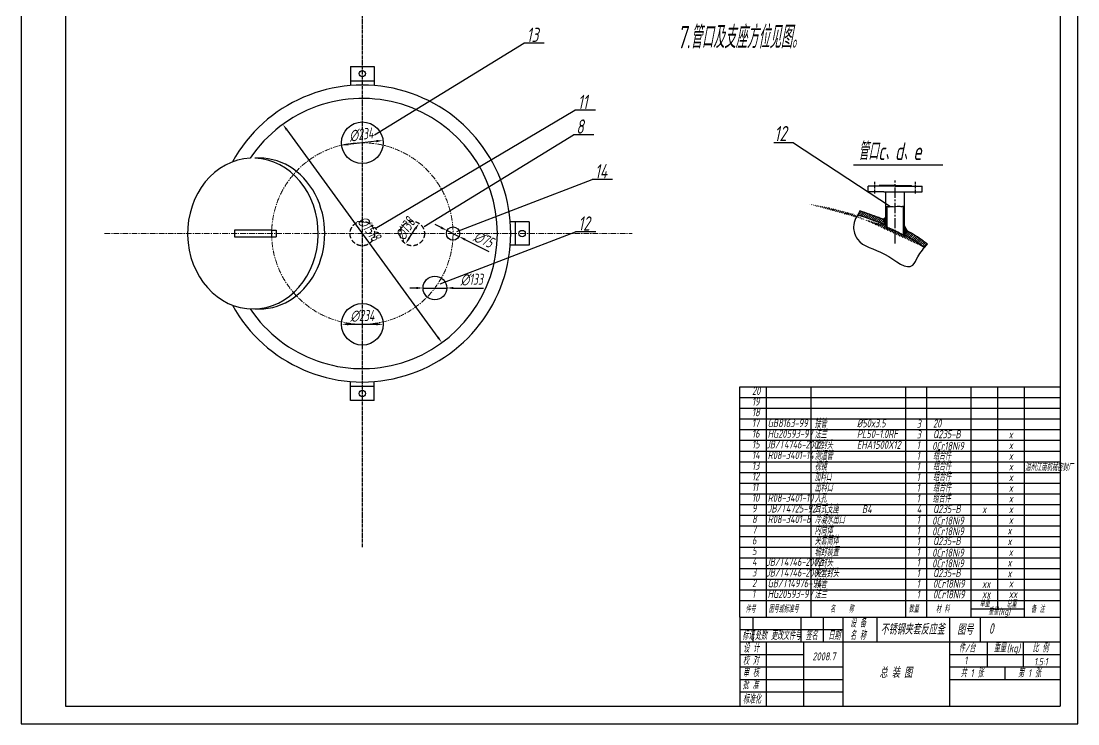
# Model space of a CAD drawing. Header units: millimetres. Extents: x -8551 to -2611, y 214 to 8624.
# Drawn here: x -8551 to -2611, y 214 to 4162 of the extents above; entities that cross this region are included whole.
import ezdxf

# ---------------------------------------------------------------- set-up
doc = ezdxf.new("R2010")
doc.units = ezdxf.units.MM
for name, pattern in [('CENTER', [50.8, 31.75, -6.35, 6.35, -6.35]), ('CENTER2', [28.575, 19.05, -3.175, 3.175, -3.175]), ('DASHEDX2', [38.1, 25.4, -12.7])]:
    doc.linetypes.add(name, pattern=pattern)
for name, color, linetype in [('中心线', 1, 'CENTER2'), ('标注线', 3, 'Continuous'), ('粗实线', 7, 'Continuous'), ('细实线', 2, 'Continuous'), ('虚线', 5, 'DASHEDX2')]:
    doc.layers.add(name, color=color, linetype=linetype)
doc.layers.add('中心线层', color=1, linetype='CENTER', lineweight=13)
doc.styles.get("Standard").update_dxf_attribs({"font": 'gbeitc.shx', "width": 0.75, "bigfont": 'gbcbig.shx'})
doc.dimstyles.new('ISO-25', dxfattribs={"dimscale": 25, "dimtxt": 2.5, "dimasz": 1.5, "dimexe": 0.625, "dimexo": 0, "dimtad": 1, "dimdec": 0, "dimtxsty": 'Standard', "dimcen": 1.5, "dimadec": 0, "dimazin": 0, "dimtfac": 1, "dimtdec": 0, "dimtmove": 0, "dimatfit": 0, "dimfxl": 1, "dimarcsym": 0})
pattern_1 = [(0, (-39633.712, -1351.3825), (0, 1.28320038), [0.93323664, -0.34996374]), (90, (-39633.712, -1351.3825), (-1.28320038, 8e-17), [0.93323664, -0.34996374])]

# ---------------------------------------------------------------- blocks, each defined once
blk = doc.blocks.new('*D34')
at = {"layer": 'Defpoints', "color": 0, "transparency": 16777216}
for p in [(-7079.5, 3582.1), (-6185.8, 2355)]:
    blk.add_point(p, dxfattribs=at)
at = {"layer": '标注线', "color": 0, "lineweight": -2, "transparency": 16777216}
blk.add_line((-7057.4, 3551.7), (-6207.9, 2385.3), dxfattribs=at)
at = {"layer": '标注线', "color": 0, "transparency": 16777216}
for points in [[(-7052.3, 3555.4), (-7062.4, 3548.1), (-7079.5, 3582.1)], [(-6202.8, 2389), (-6212.9, 2381.6), (-6185.8, 2355)]]:
    blk.add_solid(points, dxfattribs=at)
at = {"layer": '标注线', "color": 0, "transparency": 16777216, "insert": (-6594.7, 2996.1), "char_height": 62.5, "attachment_point": 5, "rotation": 306.06644}
blk.add_mtext('∅1518', dxfattribs=at)
blk = doc.blocks.new('*D44')
at = {"layer": 'Defpoints', "color": 0}
for p in [(-6748.8, 3464.9), (-6516.6, 3491.8)]:
    blk.add_point(p, dxfattribs=at)
at = {"layer": '细实线', "color": 0, "lineweight": -2}
blk.add_line((-6553.9, 3487.5), (-6711.6, 3469.2), dxfattribs=at)
at = {"layer": '细实线', "color": 0}
for points in [[(-6712.3, 3475.4), (-6710.9, 3463), (-6748.8, 3464.9)], [(-6554.6, 3493.7), (-6553.2, 3481.2), (-6516.6, 3491.8)]]:
    blk.add_solid(points, dxfattribs=at)
at = {"layer": '细实线', "color": 0, "insert": (-6638.1, 3524.9), "char_height": 62.5, "attachment_point": 5, "rotation": 6.5946}
blk.add_mtext('∅234', dxfattribs=at)
blk = doc.blocks.new('*D45')
at = {"layer": 'Defpoints', "color": 0}
for p in [(-6314.1, 3025.9), (-6390, 2911.2)]:
    blk.add_point(p, dxfattribs=at)
at = {"layer": '细实线', "color": 0, "lineweight": -2}
blk.add_line((-6369.3, 2942.4), (-6334.8, 2994.6), dxfattribs=at)
at = {"layer": '细实线', "color": 0}
for points in [[(-6340, 2998.1), (-6329.6, 2991.2), (-6314.1, 3025.9)], [(-6374.5, 2945.9), (-6364.1, 2939), (-6390, 2911.2)]]:
    blk.add_solid(points, dxfattribs=at)
at = {"layer": '细实线', "color": 0, "insert": (-6391.2, 2994.4), "char_height": 62.5, "attachment_point": 5, "rotation": 56.52641}
blk.add_mtext('∅138', dxfattribs=at)
blk = doc.blocks.new('*D46')
at = {"layer": 'Defpoints', "color": 0}
for p in [(-6749.4, 2458.7), (-6515.6, 2458.7)]:
    blk.add_point(p, dxfattribs=at)
at = {"layer": '细实线', "color": 0, "lineweight": -2}
blk.add_line((-6711.9, 2458.7), (-6553.1, 2458.7), dxfattribs=at)
at = {"layer": '细实线', "color": 0}
for points in [[(-6711.9, 2465), (-6711.9, 2452.5), (-6749.4, 2458.7)], [(-6553.1, 2465), (-6553.1, 2452.5), (-6515.6, 2458.7)]]:
    blk.add_solid(points, dxfattribs=at)
at = {"layer": '细实线', "color": 0, "insert": (-6632.5, 2505.6), "char_height": 62.5, "attachment_point": 5}
blk.add_mtext('∅234', dxfattribs=at)
blk = doc.blocks.new('*D47')
at = {"layer": 'Defpoints', "color": 0}
for p in [(-6291.3, 2662.5), (-6158.5, 2662.5)]:
    blk.add_point(p, dxfattribs=at)
at = {"layer": '细实线', "color": 0, "lineweight": -2}
for p, q in [((-6328.8, 2662.5), (-6366.3, 2662.5)), ((-6291.3, 2662.5), (-6158.5, 2662.5)), ((-6121, 2662.5), (-5950.7, 2662.5))]:
    blk.add_line(p, q, dxfattribs=at)
at = {"layer": '细实线', "color": 0}
for points in [[(-6328.8, 2668.8), (-6328.8, 2656.3), (-6291.3, 2662.5)], [(-6121, 2668.8), (-6121, 2656.3), (-6158.5, 2662.5)]]:
    blk.add_solid(points, dxfattribs=at)
at = {"layer": '细实线', "color": 0, "insert": (-6017.1, 2709.4), "char_height": 62.5, "attachment_point": 5}
blk.add_mtext('∅133', dxfattribs=at)
blk = doc.blocks.new('*D48')
at = {"layer": 'Defpoints', "color": 0}
for p in [(-6156.3, 2985.2), (-6089.3, 2951.9)]:
    blk.add_point(p, dxfattribs=at)
at = {"layer": '细实线', "color": 0, "lineweight": -2}
for p, q in [((-6189.9, 3001.9), (-6223.4, 3018.6)), ((-6156.3, 2985.2), (-6089.3, 2951.9)), ((-6055.8, 2935.2), (-5920.8, 2868))]:
    blk.add_line(p, q, dxfattribs=at)
at = {"layer": '细实线', "color": 0}
for points in [[(-6187.1, 3007.5), (-6192.7, 2996.3), (-6156.3, 2985.2)], [(-6053, 2940.8), (-6058.5, 2929.6), (-6089.3, 2951.9)]]:
    blk.add_solid(points, dxfattribs=at)
at = {"layer": '细实线', "color": 0, "insert": (-5950.6, 2935.2), "char_height": 62.5, "attachment_point": 5, "rotation": 333.54244}
blk.add_mtext('∅75', dxfattribs=at)

msp = doc.modelspace()

# ---------------------------------------------------------------- hatches: boundary and pattern name
at = {"layer": '标注线'}
h = msp.add_hatch(dxfattribs=at)
h.set_pattern_fill('ANSI31', color=256, scale=2.75562, style=0)
h.set_pattern_definition([(45, (-39633.712, -1351.3825), (-6.1865433, 6.1865433), [])])
edge = h.paths.add_edge_path()
edge.add_spline(control_points=[(-3704.8, 3048.4), (-3712.8, 3051.7), (-3720.8, 3054.9), (-3763.1, 3071.4), (-3798.6, 3083.8), (-3835.3, 3095.2)], knot_values=[4.023839, 4.023839, 4.023839, 4.023839, 4.049277, 4.049277, 4.15623, 4.15623, 4.15623, 4.15623], degree=3, periodic=0)
edge.add_spline(control_points=[(-3835.3, 3095.2), (-3840, 3087.7), (-3844.7, 3080.1), (-3849.1, 3072.5)], knot_values=[0, 0, 0, 0, 27.62328, 27.62328, 27.62328, 27.62328], degree=3, periodic=0)
edge.add_ellipse((-4473.4, 2563.6), major_axis=(-1194.1, 0), ratio=0.5, start_angle=229.33317, end_angle=238.4791, ccw=False)
edge.add_line((-3695.2, 3016.4), (-3692.2, 3019.6))
edge.add_line((-3692.2, 3019.6), (-3704.8, 3048.4))
edge = h.paths.add_edge_path()
edge.add_spline(control_points=[(-3455.6, 2908.7), (-3463.9, 2915), (-3472.3, 2921.3), (-3508.4, 2947), (-3538, 2965.7), (-3569.5, 2983.4)], knot_values=[3.716666, 3.716666, 3.716666, 3.716666, 3.753584, 3.753584, 3.869814, 3.869814, 3.869814, 3.869814], degree=3, periodic=0)
edge.add_line((-3569.5, 2983.4), (-3583.7, 2965.8))
edge.add_line((-3583.7, 2965.8), (-3580, 2959.7))
edge.add_ellipse((-4473.4, 2563.6), major_axis=(-1194.1, 0), ratio=0.5, start_angle=213.08913, end_angle=221.56975, ccw=False)
edge.add_spline(control_points=[(-3472.9, 2889.5), (-3467.2, 2896), (-3461.4, 2902.3), (-3455.6, 2908.7)], knot_values=[686.457131, 686.457131, 686.457131, 686.457131, 715.24102, 715.24102, 715.24102, 715.24102], degree=3, periodic=0)
h = msp.add_hatch(dxfattribs=at)
h.set_pattern_fill('ANSI31', color=256, scale=2.75562, angle=90, style=0)
h.set_pattern_definition([(135, (-39633.712, -1351.3825), (-6.1865433, -6.1865433), [])])
edge = h.paths.add_edge_path()
edge.add_spline(control_points=[(-3683.4, 3121), (-3685.2, 3121.4), (-3687.3, 3121.7), (-3689.8, 3121.8)], knot_values=[0, 0, 0, 0, 1.409543, 1.409543, 1.409543, 1.409543], degree=3, periodic=0)
edge.add_line((-3689.8, 3121.8), (-3689.8, 3007.5))
edge.add_ellipse((-4473.5, 2557), major_axis=(-1194.1, 0), ratio=0.5, start_angle=228.57039, end_angle=228.98058, ccw=False)
edge.add_line((-3683.4, 3004.7), (-3683.4, 3121))
edge = h.paths.add_edge_path()
edge.add_spline(control_points=[(-3585.1, 3121.8), (-3587.6, 3121.7), (-3589.7, 3121.4), (-3591.6, 3121)], knot_values=[0, 0, 0, 0, 1.409543, 1.409543, 1.409543, 1.409543], degree=3, periodic=0)
edge.add_line((-3591.6, 3121), (-3591.6, 2959.5))
edge.add_ellipse((-4473.5, 2557), major_axis=(-1194.1, 0), ratio=0.5, start_angle=221.92611, end_angle=222.38579, ccw=False)
edge.add_line((-3585.1, 2956), (-3585.1, 3121.8))
h = msp.add_hatch(dxfattribs=at)
h.set_pattern_fill('ANGLE', color=256, scale=0.183708, style=0)
h.set_pattern_definition(pattern_1)
h.paths.add_polyline_path([(-3689.8, 3060.3), (-3704.8, 3048.4), (-3692.2, 3019.6), (-3695.2, 3016.4), (-3689.8, 3007.5)])
h = msp.add_hatch(dxfattribs=at)
h.set_pattern_fill('ANGLE', color=256, scale=0.183708, style=0)
h.set_pattern_definition(pattern_1)
h.paths.add_polyline_path([(-3585.1, 3009.1), (-3585.1, 2956), (-3580, 2959.7), (-3583.7, 2965.8), (-3569.5, 2983.4)])

# ---------------------------------------------------------------- linework, layer by layer
for p, q in [((-8300.6, 8523.8), (-8300.6, 313.8)), ((-4510.6, 813.8), (-4510.6, 2106.7)), ((-4361.2, 813.8), (-4361.2, 2106.7)), ((-4110.6, 813.8), (-4110.6, 2106.7)), ((-3577.6, 813.8), (-3577.6, 2106.7)), ((-3458.7, 813.8), (-3458.7, 2106.7)), ((-3210.6, 813.8), (-3210.6, 2106.7)), ((-3060.6, 859.9), (-3060.6, 2106.7)), ((-2910.6, 813.8), (-2910.6, 2106.7)), ((-4510.6, 906.7), (-2710.6, 906.7)), ((-4510.6, 906.7), (-2710.6, 906.7)), ((-3210.6, 859.9), (-2910.6, 859.9)), ((-4510.6, 813.8), (-2710.6, 813.8)), ((-4510.4, 813.8), (-4510.4, 313.8)), ((-4435.8, 673.8), (-4435.8, 813.8)), ((-4165.8, 673.8), (-4165.8, 813.8)), ((-4040.1, 673.8), (-4040.1, 813.8)), ((-3931.1, 813.8), (-3931.1, 313.8)), ((-3740.5, 813.8), (-3740.5, 673.8)), ((-3331.2, 813.8), (-3331.2, 313.8)), ((-2710.6, 813.8), (-2710.6, 313.8)), ((-2710.6, 813.8), (-2710.6, 313.8)), ((-4510.4, 743.8), (-3931.1, 743.8)), ((-4510.4, 673.8), (-3931.1, 673.8)), ((-4361.1, 313.8), (-4361.1, 673.8)), ((-4152.6, 673.8), (-4152.6, 313.8)), ((-3331.2, 463.8), (-2710.6, 463.8)), ((-8300.6, 313.8), (-2710.6, 313.8)), ((-4510.4, 313.8), (-2710.6, 313.8)), ((-4510.4, 313.8), (-2710.6, 313.8))]:
    msp.add_line(p, q)
at = {"linetype": 'Continuous'}
for p, q in [((-3160.4, 813.8), (-3160.4, 673.8)), ((-3931.1, 673.8), (-2710.6, 673.8)), ((-3120.1, 673.8), (-3120.1, 533.8)), ((-2917.2, 673.8), (-2917.2, 533.8)), ((-3331.2, 603.8), (-2710.6, 603.8)), ((-3331.2, 533.8), (-2710.6, 533.8)), ((-3020.9, 533.8), (-3020.9, 463.8))]:
    msp.add_line(p, q, dxfattribs=at)
at = {"layer": '中心线'}
for p, q in [((-6631.9, 1206.3), (-6633.2, 8146.6)), ((-3752.3, 3193.3), (-3752.3, 3258.5)), ((-3522.7, 3193.3), (-3522.7, 3258.5))]:
    msp.add_line(p, q, dxfattribs=at)
at = {"layer": '中心线', "ltscale": 3}
msp.add_line((-3637.5, 2912.3), (-3637.5, 3265.6), dxfattribs=at)
at = {"layer": '中心线层', "color": 1}
msp.add_line((-8081.6, 2968.5), (-5115.6, 2968.5), dxfattribs=at)
at = {"layer": '中心线层'}
msp.add_circle((-6632.6, 2968.5), 509.8, dxfattribs=at)
at = {"layer": '标注线'}
for p, q in [((-6564.2, 3522.5), (-5725, 4037.9)), ((-5609.8, 4037.9), (-5725, 4037.9)), ((-6559.9, 2996.8), (-5438, 3661.1)), ((-5322.7, 3661.1), (-5438, 3661.1)), ((-6285.7, 3007.2), (-5446.4, 3522.6)), ((-5331.2, 3522.6), (-5446.4, 3522.6)), ((-4208.6, 3477.4), (-4318.9, 3477.4)), ((-4208.6, 3477.4), (-3663.7, 3120.3)), ((-3871, 3354), (-3370.2, 3354)), ((-6102, 2979.2), (-5341.5, 3271.4)), ((-5226.3, 3271.4), (-5341.5, 3271.4)), ((-3704.8, 3048.4), (-3689.8, 3060.3)), ((-3704.8, 3048.4), (-3692.2, 3019.6)), ((-6195.4, 2686.1), (-5435, 2978.3)), ((-5319.7, 2978.3), (-5435, 2978.3)), ((-3695.2, 3016.4), (-3692.2, 3019.6)), ((-3695.2, 3016.4), (-3689.8, 3007.5)), ((-3585.1, 3009.1), (-3569.5, 2983.4)), ((-3569.5, 2983.4), (-3583.7, 2965.8)), ((-3585.1, 2954.2), (-3580, 2958)), ((-3580, 2958), (-3583.7, 2964.1)), ((-4510.6, 2106.7), (-2710.6, 2106.7)), ((-4510.6, 2046.7), (-2710.6, 2046.7)), ((-4510.6, 1986.7), (-2710.6, 1986.7)), ((-4510.6, 1926.7), (-2710.6, 1926.7)), ((-4510.6, 1866.7), (-2710.6, 1866.7)), ((-4510.6, 1806.7), (-2710.6, 1806.7)), ((-4510.6, 1746.7), (-2710.6, 1746.7)), ((-4510.6, 1686.7), (-2710.6, 1686.7)), ((-4510.6, 1626.7), (-2710.6, 1626.7)), ((-4510.6, 1566.7), (-2710.6, 1566.7)), ((-4510.6, 1506.7), (-2710.6, 1506.7)), ((-4510.6, 1446.7), (-2710.6, 1446.7)), ((-4510.6, 1386.7), (-2710.6, 1386.7)), ((-4510.6, 1326.7), (-2710.6, 1326.7)), ((-4510.6, 1266.7), (-2710.6, 1266.7)), ((-4510.6, 1206.7), (-2710.6, 1206.7)), ((-4510.6, 1146.7), (-2710.6, 1146.7)), ((-4510.6, 1086.7), (-2710.6, 1086.7)), ((-4510.6, 1026.7), (-2710.6, 1026.7)), ((-4510.6, 966.7), (-2710.6, 966.7)), ((-4510.4, 603.8), (-4152.6, 603.8)), ((-4510.4, 533.8), (-3931.1, 533.8)), ((-4510.4, 463.8), (-3931.1, 463.8)), ((-4510.4, 393.8), (-3931.1, 393.8))]:
    msp.add_line(p, q, dxfattribs=at)
msp.add_spline([(-3835.3, 3095.2), (-3871.4, 3006.6), (-3849.3, 2937.3), (-3696.6, 2852.2), (-3538.6, 2790.9), (-3510.8, 2837.2), (-3455.6, 2908.7)], degree=3, dxfattribs=at)
at = {"layer": '粗实线'}
for p, q in [((-2710.6, 8523.8), (-2710.6, 813.8)), ((-6698.5, 3907), (-6566.7, 3907)), ((-6698.5, 3907), (-6698.5, 3799.9)), ((-6566.7, 3907), (-6566.7, 3799.9)), ((-6698.5, 3827.1), (-6566.7, 3827.1)), ((-3637.5, 3235.3), (-3789, 3235.3)), ((-3789, 3202.2), (-3789, 3235.3)), ((-3728.4, 3235.3), (-3728.4, 3239)), ((-3637.5, 3239), (-3728.4, 3239)), ((-3637.5, 3239), (-3546.5, 3239)), ((-3637.5, 3235.3), (-3485.9, 3235.3)), ((-3546.5, 3235.3), (-3546.5, 3239)), ((-3485.9, 3202.2), (-3485.9, 3235.3)), ((-3700.7, 3202.2), (-3789, 3202.2)), ((-3700.7, 3202.2), (-3637.5, 3202.2)), ((-3689.8, 3007.5), (-3689.8, 3202.2)), ((-3637.5, 3202.2), (-3485.9, 3202.2)), ((-3585.1, 2956), (-3585.1, 3202.2)), ((-3683.4, 3004.7), (-3683.4, 3121.3)), ((-3591.6, 2959.5), (-3591.6, 3121.3)), ((-5694.1, 3034.4), (-5801.2, 3034.4)), ((-5774, 3034.4), (-5774, 2902.6)), ((-5694.1, 3034.4), (-5694.1, 2902.6)), ((-7142.1, 2987.9), (-7351.6, 2987.9)), ((-7351.6, 2987.9), (-7351.6, 2949.2)), ((-7142.1, 2949.2), (-7142.1, 2987.9)), ((-7142.1, 2987.9), (-7117, 2987.9)), ((-7117, 2987.9), (-7117, 2949.2)), ((-7351.6, 2949.2), (-7117, 2949.2)), ((-5694.1, 2902.6), (-5801.2, 2902.6)), ((-6698.5, 2030), (-6698.5, 2137.1)), ((-6566.7, 2109.9), (-6698.5, 2109.9)), ((-6566.7, 2030), (-6566.7, 2137.1)), ((-6566.7, 2030), (-6698.5, 2030))]:
    msp.add_line(p, q, dxfattribs=at)
for centre, radius in [((-6632.6, 3867), 18), ((-6632.7, 3478.3), 116.9), ((-6122.8, 2968.5), 37.4), ((-5734.1, 2968.5), 18), ((-6224.9, 2662.5), 66.4), ((-6632.5, 2458.7), 116.9), ((-6632.6, 2070), 18)]:
    msp.add_circle(centre, radius, dxfattribs=at)
for radius, start, end in [(834, 208.83304, 151.16696), (759, 213.90689, 146.09311)]:
    msp.add_arc((-6632.6, 2968.5), radius, start, end, dxfattribs=at)
for centre, major_axis, ratio, start_param, end_param in [((-7247.7, 2968.5), (0, -423.8), 0.865778, 3.181991, 9.396277), ((-7211, 2968.5), (0, -423.8), 0.865778, 6.211477, 9.496486), ((-4473.4, 2563.6), (-1194.1, 0), 0.5, 4.002619, 4.162245), ((-4473.5, 2557), (-1194.1, 0), 0.5, 3.873341, 3.996465), ((-4473.4, 2561.8), (-1194.1, 0), 0.5, 3.718192, 3.867122)]:
    msp.add_ellipse(centre, major_axis=major_axis, ratio=ratio, start_param=start_param, end_param=end_param, dxfattribs=at)
for points, knots in [([(-3704.8, 3048.4), (-3712.8, 3051.7), (-3720.8, 3054.9), (-3763.1, 3071.4), (-3798.6, 3083.8), (-3835.3, 3095.2)], [4.023839, 4.023839, 4.023839, 4.023839, 4.0492767, 4.0492767, 4.15623, 4.15623, 4.15623, 4.15623]), ([(-3455.6, 2908.7), (-3463.9, 2915), (-3472.3, 2921.3), (-3508.4, 2947), (-3538, 2965.7), (-3569.5, 2983.4)], [3.7166661, 3.7166661, 3.7166661, 3.7166661, 3.7535839, 3.7535839, 3.8698136, 3.8698136, 3.8698136, 3.8698136])]:
    msp.add_open_spline(points, degree=3, knots=knots, dxfattribs=at)
at = {"layer": '细实线'}
for p, q in [((-8550.6, 8623.8), (-8550.6, 213.8)), ((-2610.6, 213.8), (-2610.6, 8623.8)), ((-8550.6, 213.8), (-2610.6, 213.8))]:
    msp.add_line(p, q, dxfattribs=at)
for points in [[(-3689.8, 3121.8), (-3680, 3121.2), (-3672.1, 3115.5), (-3655.6, 3124.2), (-3637.5, 3118.7)], [(-3585.1, 3121.8), (-3595, 3121.2), (-3602.8, 3115.5), (-3619.4, 3124.2), (-3637.5, 3118.7)]]:
    msp.add_open_spline(points, degree=3, knots=[0, 0, 0, 0, 5.516638, 12.736481, 12.736481, 12.736481, 12.736481], dxfattribs=at)
at = {"layer": '虚线'}
for centre in [(-6632.8, 2968.5), (-6352.1, 2968.5)]:
    msp.add_circle(centre, 68.8, dxfattribs=at)

# ---------------------------------------------------------------- texts
at = {"layer": '细实线'}
for s, height, width, p in [('13', 80, 0.8, (-5708.4, 4044.8)), ('7.管口及支座方位见图。', 125.867, 0.7, (-4863.6, 4009.4)), ('11', 80, 0.8, (-5421.4, 3668.1)), ('8', 80, 0.8, (-5429.8, 3529.6)), ('12', 85, 0.8, (-4316.7, 3487.9)), ('管口c、d、e', 100, 0.75, (-3845.5, 3381.4)), ('14', 80, 0.8, (-5324.9, 3278.4)), ('12', 80, 0.8, (-5418.4, 2985.2)), ('20', 45, 0.75, (-4442.1, 2062)), ('19', 45, 0.75, (-4442.1, 2002)), ('18', 45, 0.75, (-4442.1, 1942)), ('17', 45, 0.75, (-4442.1, 1882)), ('GB8163-99', 45, 0.75, (-4354, 1881.2)), ('接管', 45, 0.75, (-4090.3, 1877.7)), ('%%c50x3.5', 45, 0.75, (-3852.4, 1880.1)), ('3', 45, 0.75, (-3516.3, 1877.6)), ('20', 45, 0.75, (-3424.8, 1878.7)), ('16', 45, 0.75, (-4442.1, 1822)), ('HG20593-97', 45, 0.75, (-4354, 1821.2)), ('法兰', 45, 0.75, (-4090.3, 1817.7)), ('PL50-1.0RF', 45, 0.75, (-3852.4, 1820.1)), ('3', 45, 0.75, (-3516.3, 1817.6)), ('Q235-B', 45, 0.75, (-3424.8, 1818.7)), ('x', 45, 0.75, (-2999.5, 1817.6)), ('15', 45, 0.75, (-4442.1, 1762)), ('JB/T4746-2002', 45, 0.7, (-4361.7, 1761.2)), ('上封头', 45, 0.75, (-4090.3, 1757.7)), ('EHA1500X12', 45, 0.75, (-3852.4, 1758.8)), ('1', 45, 0.75, (-3516.3, 1757.6)), ('0Cr18Ni9', 45, 0.75, (-3429.1, 1753.2)), ('x', 45, 0.75, (-2998.9, 1757.6)), ('14', 45, 0.75, (-4442.1, 1702)), ('R08-3401-14', 45, 0.75, (-4354, 1701.2)), ('测温管', 45, 0.75, (-4090.3, 1697.7)), ('1', 45, 0.75, (-3516.3, 1697.6)), ('组合件', 45, 0.75, (-3424.8, 1698.7)), ('x', 45, 0.75, (-2998.9, 1697.6)), ('13', 45, 0.75, (-4442.1, 1642)), ('视镜', 45, 0.75, (-4090.3, 1637.7)), ('1', 45, 0.75, (-3516.3, 1637.6)), ('组合件', 45, 0.75, (-3424.8, 1638.7)), ('x', 45, 0.75, (-2998.9, 1637.6)), ('温州江南机械密封厂', 37.53, 0.8, (-2907.2, 1634.6)), ('12', 45, 0.75, (-4442.1, 1582)), ('加料口', 45, 0.7, (-4090.3, 1577.7)), ('1', 45, 0.75, (-3516.3, 1577.6)), ('组合件', 45, 0.75, (-3424.8, 1578.7)), ('x', 45, 0.75, (-2998.9, 1577.6)), ('11', 45, 0.75, (-4442.1, 1522)), ('出料口', 45, 0.75, (-4090.3, 1517.7)), ('1', 45, 0.75, (-3516.3, 1517.6)), ('组合件', 45, 0.75, (-3424.8, 1518.7)), ('x', 45, 0.75, (-2998.9, 1517.6)), ('10', 45, 0.75, (-4442.1, 1462)), ('R08-3401-10', 45, 0.75, (-4354, 1461.2)), ('人孔', 45, 0.75, (-4090.3, 1457.7)), ('1', 45, 0.75, (-3516.3, 1457.6)), ('组合件', 45, 0.75, (-3427.4, 1456.8)), ('x', 45, 0.75, (-2998.9, 1457.6)), ('9', 45, 0.75, (-4442.1, 1402)), ('JB/T4725-92', 45, 0.75, (-4354, 1401.2)), ('耳式支座      B4', 45, 0.75, (-4090.3, 1397.7)), ('4', 45, 0.75, (-3516.3, 1397.6)), ('Q235-B', 45, 0.75, (-3424.8, 1398.7)), ('x', 45, 0.75, (-3148.9, 1397.6)), ('x', 45, 0.75, (-2998.9, 1397.6)), ('8', 45, 0.75, (-4442.1, 1342)), ('R08-3401-8', 45, 0.75, (-4354, 1341.2)), ('冷凝水出口', 45, 0.75, (-4090.3, 1337.7)), ('1', 45, 0.75, (-3516.3, 1337.6)), ('0Cr18Ni9', 45, 0.75, (-3429.1, 1333.2)), ('x', 45, 0.75, (-2998.9, 1337.6)), ('7', 45, 0.75, (-4442.1, 1282)), ('内筒体', 45, 0.75, (-4090.3, 1277.7)), ('1', 45, 0.75, (-3516.3, 1277.6)), ('0Cr18Ni9', 45, 0.75, (-3429.1, 1273.2)), ('x', 45, 0.75, (-3006.2, 1277.6)), ('6', 45, 0.75, (-4442.1, 1222)), ('夹套筒体', 45, 0.75, (-4090.3, 1220.5)), ('1', 45, 0.75, (-3516.3, 1217.6)), ('Q235-B', 45, 0.75, (-3424.8, 1218.7)), ('x', 45, 0.75, (-3006.2, 1217.6)), ('5', 45, 0.75, (-4442.1, 1162)), ('轴封装置', 45, 0.75, (-4090.3, 1157.7)), ('1', 45, 0.75, (-3516.3, 1157.6)), ('0Cr18Ni9', 45, 0.75, (-3429.1, 1153.2)), ('x', 45, 0.75, (-2999.5, 1157.6)), ('4', 45, 0.75, (-4442.1, 1102)), ('JB/T4746-2002', 45, 0.7, (-4361.9, 1101.2)), ('内封头', 45, 0.75, (-4090.3, 1097.7)), ('1', 45, 0.75, (-3516.3, 1097.6)), ('0Cr18Ni9', 45, 0.75, (-3429.1, 1093.2)), ('x', 45, 0.75, (-3006.2, 1097.6)), ('3', 45, 0.75, (-4442.1, 1042)), ('JB/T4746-2002', 45, 0.7, (-4361.9, 1041.2)), ('夹套封头', 45, 0.75, (-4090.3, 1037.7)), ('1', 45, 0.75, (-3516.3, 1037.6)), ('Q235-B', 45, 0.75, (-3424.8, 1038.7)), ('2', 45, 0.75, (-4442.1, 982)), ('GB/T14976-94', 45, 0.75, (-4354, 981.2)), ('接管', 45, 0.75, (-4090.3, 977.7)), ('1', 45, 0.75, (-3516.3, 977.6)), ('0Cr18Ni9', 45, 0.75, (-3424.8, 978.7)), ('x', 45, 0.75, (-3006.2, 1037.6)), ('x', 45, 0.75, (-2998.7, 980.8)), ('1', 45, 0.75, (-4442.1, 922)), ('HG20593-97', 45, 0.75, (-4354, 921.2)), ('法兰', 45, 0.75, (-4090.3, 917.7)), ('1', 45, 0.75, (-3516.3, 917.6)), ('0Cr18Ni9', 45, 0.75, (-3424.8, 918.7)), ('xx', 45, 0.75, (-3148.9, 977.6)), ('xx', 45, 0.75, (-3148.7, 920.8)), ('xx', 45, 0.75, (-2998.7, 920.8)), ('单重', 37.53, 0.75, (-3162.6, 871.4)), ('总重', 37.53, 0.75, (-3012.3, 868)), ('件号', 37.53, 0.75, (-4478.4, 838.5)), ('图号或标准号', 37.53, 0.75, (-4349.2, 839.2)), ('名    称', 37.53, 0.75, (-4003.2, 839.7)), ('数量', 37.53, 0.75, (-3562, 839.5)), ('材 料', 37.53, 0.75, (-3408.4, 839.2)), ('重量', 37.53, 0.75, (-3114.3, 825.7)), ('(kg)', 37.53, 0.75, (-3056.4, 825.7)), ('备 注', 37.53, 0.75, (-2873.6, 838.9)), ('设 备', 45, 0.75, (-3891.4, 756)), ('不锈钢夹套反应釜', 60, 0.75, (-3719.8, 715.6)), ('图号', 60, 0.75, (-3288.7, 714.2)), ('0', 60, 0.75, (-3110, 719.4)), ('标记', 45, 0.75, (-4497.7, 686.3)), ('处数', 45, 0.75, (-4425.8, 686.3)), ('更改文件号', 45, 0.75, (-4335.8, 686.3)), ('签名', 45, 0.75, (-4141.8, 686.3)), ('日期', 45, 0.75, (-4013.8, 686.3)), ('名 称', 45, 0.75, (-3891.4, 686)), ('设 计', 45, 0.75, (-4491.6, 614.9)), ('件/台', 45, 0.75, (-3279.6, 616)), ('重量', 45, 0.75, (-3083.4, 616)), ('(kg)', 45, 0.75, (-3010.4, 616)), ('比 例', 45, 0.75, (-2865.7, 616)), ('校 对', 45, 0.75, (-4493.4, 546)), ('2008.7', 45, 0.75, (-4102.8, 570.2)), ('总 装 图', 60, 0.75, (-3726.4, 472.1)), ('1', 45, 0.75, (-3249.3, 547.3)), ('审 核', 45, 0.75, (-4493.4, 477.7)), ('共 1 张', 45, 0.75, (-3269.7, 476)), ('第 1 张', 45, 0.75, (-2947, 476)), ('批 准', 45, 0.75, (-4495.2, 408.7)), ('标准化', 45, 0.75, (-4493.4, 328.5))]:
    msp.add_text(s, height=height, dxfattribs=dict(at, width=width)).set_placement(p)
at = {"layer": '细实线', "insert": (-2856.1, 583.5), "char_height": 40.63, "attachment_point": 1}
msp.add_mtext_dynamic_manual_height_columns('1.5:1', width=163.746, gutter_width=203.2, heights=[0], dxfattribs=at)

# ---------------------------------------------------------------- dimensions: what is measured, and where the dimension line sits
at = {"layer": '标注线'}
dim = msp.add_diameter_dim_2p(p1=(-7079.5, 3582.1), p2=(-6185.8, 2355), dimstyle='ISO-25', dxfattribs=at)
dim.commit()
dim.dimension.update_dxf_attribs({"geometry": '*D34', "text_midpoint": (-6594.7, 2996.1)})
at = {"layer": '细实线'}
for p1, p2, picture, middle in [((-6516.6, 3491.8), (-6748.8, 3464.9), '*D44', (-6638.1, 3524.9)), ((-6390, 2911.2), (-6314.1, 3025.9), '*D45', (-6391.2, 2994.4)), ((-6156.3, 2985.2), (-6089.3, 2951.9), '*D48', (-5950.6, 2935.2)), ((-6291.3, 2662.5), (-6158.5, 2662.5), '*D47', (-6017.1, 2709.4)), ((-6749.4, 2458.7), (-6515.6, 2458.7), '*D46', (-6632.5, 2505.6))]:
    dim = msp.add_diameter_dim_2p(p1=p1, p2=p2, dimstyle='ISO-25', dxfattribs=at)
    dim.commit()
    dim.dimension.update_dxf_attribs({"geometry": picture, "text_midpoint": middle})

doc.saveas('drawing.dxf')
